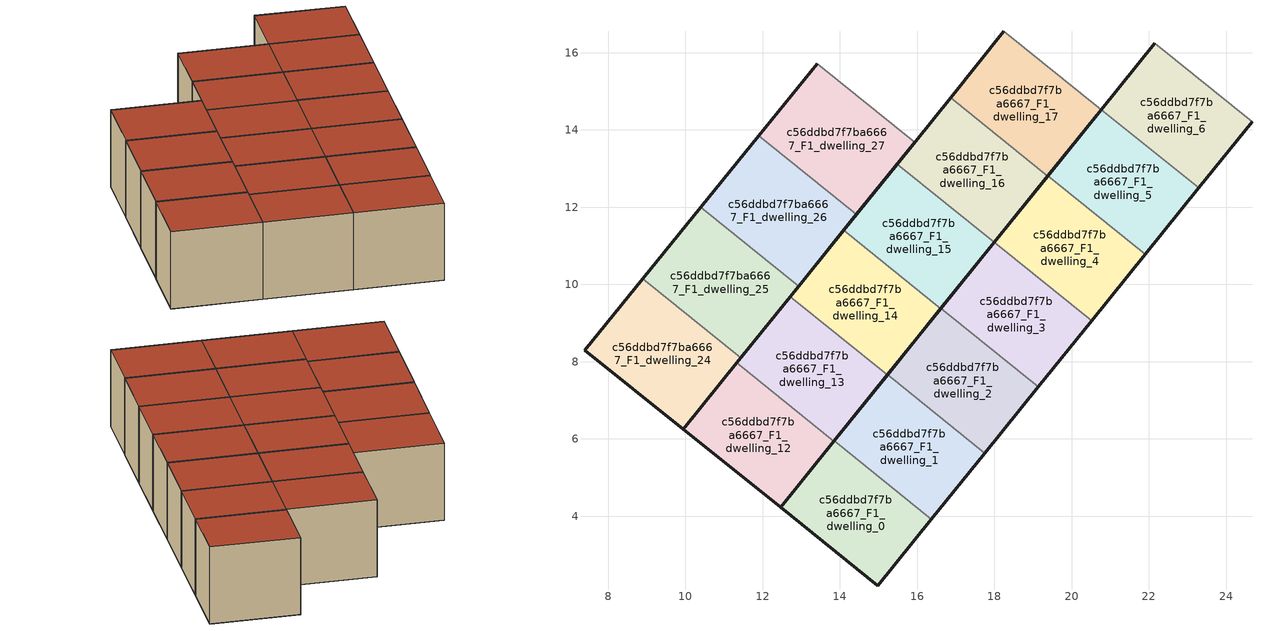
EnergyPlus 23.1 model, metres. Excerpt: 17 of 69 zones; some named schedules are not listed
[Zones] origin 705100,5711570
c56ddbd7f7ba6667_F1_dwelling_0
 floor to c56ddbd7f7ba6667_F0_dwelling_0 (EU_floor_Construction): 14.98,2.2 16.37,3.92 13.85,5.95 12.46,4.23 z3
 wall outside (EU_wall_Construction): 16.37,3.92 14.98,2.2 12.46,4.23 13.85,5.95 z3:6
 wall to c56ddbd7f7ba6667_F1_dwelling_1 (EU_wall_Construction): 13.85,5.95 16.37,3.92 z3:6
 roof outside (EU_roof_Construction): 16.37,3.92 14.98,2.2 12.46,4.23 13.85,5.95 z6
c56ddbd7f7ba6667_F1_dwelling_1
 floor to c56ddbd7f7ba6667_F0_dwelling_1 (EU_floor_Construction): 16.37,3.92 17.75,5.63 15.23,7.66 13.85,5.95 z3
 wall outside (EU_wall_Construction): 17.75,5.63 16.37,3.92 / 13.85,5.95 15.23,7.66 z3:6
 wall to c56ddbd7f7ba6667_F1_dwelling_2 (EU_wall_Construction): 15.23,7.66 17.75,5.63 z3:6
 roof outside (EU_roof_Construction): 17.75,5.63 16.37,3.92 13.85,5.95 15.23,7.66 z6
c56ddbd7f7ba6667_F1_dwelling_12
 floor to c56ddbd7f7ba6667_F0_dwelling_12 (EU_floor_Construction): 12.46,4.23 13.84,5.94 11.33,7.97 9.94,6.25 z3
 wall outside (EU_wall_Construction): 13.84,5.94 12.46,4.23 9.94,6.25 11.33,7.97 z3:6
 wall to c56ddbd7f7ba6667_F1_dwelling_13 (EU_wall_Construction): 11.33,7.97 13.84,5.94 z3:6
 roof outside (EU_roof_Construction): 13.84,5.94 12.46,4.23 9.94,6.25 11.33,7.97 z6
c56ddbd7f7ba6667_F1_dwelling_13
 floor to c56ddbd7f7ba6667_F0_dwelling_13 (EU_floor_Construction): 13.84,5.94 15.23,7.66 12.71,9.69 11.33,7.97 z3
 wall outside (EU_wall_Construction): 15.23,7.66 13.84,5.94 / 11.33,7.97 12.71,9.69 z3:6
 wall to c56ddbd7f7ba6667_F1_dwelling_14 (EU_wall_Construction): 12.71,9.69 15.23,7.66 z3:6
 roof outside (EU_roof_Construction): 15.23,7.66 13.84,5.94 11.33,7.97 12.71,9.69 z6
c56ddbd7f7ba6667_F1_dwelling_14
 floor to c56ddbd7f7ba6667_F0_dwelling_14 (EU_floor_Construction): 15.23,7.66 16.61,9.37 14.1,11.4 12.71,9.69 z3
 wall outside (EU_wall_Construction): 16.61,9.37 15.23,7.66 / 12.71,9.69 14.1,11.4 z3:6
 wall to c56ddbd7f7ba6667_F1_dwelling_15 (EU_wall_Construction): 14.1,11.4 16.61,9.37 z3:6
 roof outside (EU_roof_Construction): 16.61,9.37 15.23,7.66 12.71,9.69 14.1,11.4 z6
c56ddbd7f7ba6667_F1_dwelling_15
 floor to c56ddbd7f7ba6667_F0_dwelling_15 (EU_floor_Construction): 16.61,9.37 18,11.09 15.48,13.12 14.1,11.4 z3
 wall outside (EU_wall_Construction): 18,11.09 16.61,9.37 / 14.1,11.4 15.48,13.12 z3:6
 wall to c56ddbd7f7ba6667_F1_dwelling_16 (EU_wall_Construction): 15.48,13.12 18,11.09 z3:6
 roof outside (EU_roof_Construction): 18,11.09 16.61,9.37 14.1,11.4 15.48,13.12 z6
c56ddbd7f7ba6667_F1_dwelling_16
 floor to c56ddbd7f7ba6667_F0_dwelling_16 (EU_floor_Construction): 18,11.09 19.38,12.81 16.87,14.83 15.48,13.12 z3
 wall outside (EU_wall_Construction): 19.38,12.81 18,11.09 / 15.48,13.12 16.87,14.83 z3:6
 wall to c56ddbd7f7ba6667_F1_dwelling_17 (EU_wall_Construction): 16.87,14.83 19.38,12.81 z3:6
 roof outside (EU_roof_Construction): 19.38,12.81 18,11.09 15.48,13.12 16.87,14.83 z6
c56ddbd7f7ba6667_F1_dwelling_17
 floor to c56ddbd7f7ba6667_F0_dwelling_17 (EU_floor_Construction): 19.38,12.81 20.77,14.52 18.25,16.55 16.87,14.83 z3
 wall outside (EU_wall_Construction): 20.77,14.52 19.38,12.81 / 16.87,14.83 18.25,16.55 z3:6
 wall to c56ddbd7f7ba6667_F1_dwelling_18 (EU_wall_Construction): 18.25,16.55 20.77,14.52 z3:6
 roof outside (EU_roof_Construction): 20.77,14.52 19.38,12.81 16.87,14.83 18.25,16.55 z6
c56ddbd7f7ba6667_F1_dwelling_2
 floor to c56ddbd7f7ba6667_F0_dwelling_2 (EU_floor_Construction): 17.75,5.63 19.14,7.35 16.62,9.38 15.23,7.66 z3
 wall outside (EU_wall_Construction): 19.14,7.35 17.75,5.63 / 15.23,7.66 16.62,9.38 z3:6
 wall to c56ddbd7f7ba6667_F1_dwelling_3 (EU_wall_Construction): 16.62,9.38 19.14,7.35 z3:6
 roof outside (EU_roof_Construction): 19.14,7.35 17.75,5.63 15.23,7.66 16.62,9.38 z6
c56ddbd7f7ba6667_F1_dwelling_24
 floor to c56ddbd7f7ba6667_F0_dwelling_24 (EU_floor_Construction): 9.94,6.25 11.43,8.1 8.89,10.15 7.39,8.3 z3
 wall outside (EU_wall_Construction): 11.43,8.1 9.94,6.25 7.39,8.3 8.89,10.15 z3:6
 wall to c56ddbd7f7ba6667_F1_dwelling_25 (EU_wall_Construction): 8.89,10.15 11.43,8.1 z3:6
 roof outside (EU_roof_Construction): 11.43,8.1 9.94,6.25 7.39,8.3 8.89,10.15 z6
c56ddbd7f7ba6667_F1_dwelling_25
 floor to c56ddbd7f7ba6667_F0_dwelling_25 (EU_floor_Construction): 11.43,8.1 12.93,9.95 10.39,12 8.89,10.15 z3
 wall outside (EU_wall_Construction): 12.93,9.95 11.43,8.1 / 8.89,10.15 10.39,12 z3:6
 wall to c56ddbd7f7ba6667_F1_dwelling_26 (EU_wall_Construction): 10.39,12 12.93,9.95 z3:6
 roof outside (EU_roof_Construction): 12.93,9.95 11.43,8.1 8.89,10.15 10.39,12 z6
c56ddbd7f7ba6667_F1_dwelling_26
 floor to c56ddbd7f7ba6667_F0_dwelling_26 (EU_floor_Construction): 12.93,9.95 14.43,11.82 11.9,13.85 10.39,12 z3
 wall outside (EU_wall_Construction): 14.43,11.82 12.93,9.95 / 10.39,12 11.9,13.85 z3:6
 wall to c56ddbd7f7ba6667_F1_dwelling_27 (EU_wall_Construction): 11.9,13.85 14.43,11.82 z3:6
 roof outside (EU_roof_Construction): 14.43,11.82 12.93,9.95 10.39,12 11.9,13.85 z6
c56ddbd7f7ba6667_F1_dwelling_27
 floor to c56ddbd7f7ba6667_F0_dwelling_27 (EU_floor_Construction): 14.43,11.82 15.94,13.68 13.42,15.71 11.9,13.85 z3
 wall outside (EU_wall_Construction): 15.94,13.68 14.43,11.82 / 11.9,13.85 13.42,15.71 z3:6
 wall to c56ddbd7f7ba6667_F1_dwelling_28 (EU_wall_Construction): 13.42,15.71 15.94,13.68 z3:6
 roof outside (EU_roof_Construction): 15.94,13.68 14.43,11.82 11.9,13.85 13.42,15.71 z6
c56ddbd7f7ba6667_F1_dwelling_3
 floor to c56ddbd7f7ba6667_F0_dwelling_3 (EU_floor_Construction): 19.14,7.35 20.52,9.07 18,11.1 16.62,9.38 z3
 wall outside (EU_wall_Construction): 20.52,9.07 19.14,7.35 / 16.62,9.38 18,11.1 z3:6
 wall to c56ddbd7f7ba6667_F1_dwelling_4 (EU_wall_Construction): 18,11.1 20.52,9.07 z3:6
 roof outside (EU_roof_Construction): 20.52,9.07 19.14,7.35 16.62,9.38 18,11.1 z6
c56ddbd7f7ba6667_F1_dwelling_4
 floor to c56ddbd7f7ba6667_F0_dwelling_4 (EU_floor_Construction): 20.52,9.07 21.9,10.78 19.39,12.81 18,11.1 z3
 wall outside (EU_wall_Construction): 21.9,10.78 20.52,9.07 / 18,11.1 19.39,12.81 z3:6
 wall to c56ddbd7f7ba6667_F1_dwelling_5 (EU_wall_Construction): 19.39,12.81 21.9,10.78 z3:6
 roof outside (EU_roof_Construction): 21.9,10.78 20.52,9.07 18,11.1 19.39,12.81 z6
c56ddbd7f7ba6667_F1_dwelling_5
 floor to c56ddbd7f7ba6667_F0_dwelling_5 (EU_floor_Construction): 21.9,10.78 23.29,12.5 20.77,14.53 19.39,12.81 z3
 wall outside (EU_wall_Construction): 23.29,12.5 21.9,10.78 / 19.39,12.81 20.77,14.53 z3:6
 wall to c56ddbd7f7ba6667_F1_dwelling_6 (EU_wall_Construction): 20.77,14.53 23.29,12.5 z3:6
 roof outside (EU_roof_Construction): 23.29,12.5 21.9,10.78 19.39,12.81 20.77,14.53 z6
c56ddbd7f7ba6667_F1_dwelling_6
 floor to c56ddbd7f7ba6667_F0_dwelling_6 (EU_floor_Construction): 23.29,12.5 24.67,14.21 22.16,16.24 20.77,14.53 z3
 wall outside (EU_wall_Construction): 24.67,14.21 23.29,12.5 / 20.77,14.53 22.16,16.24 z3:6
 wall to c56ddbd7f7ba6667_F1_dwelling_7 (EU_wall_Construction): 22.16,16.24 24.67,14.21 z3:6
 roof outside (EU_roof_Construction): 24.67,14.21 23.29,12.5 20.77,14.53 22.16,16.24 z6
[Building]
EU S2 Campaign: North Axis=0; Terrain=City; Solar Distribution=FullExterior
[Site:Location]
London: Latitude=51.5; Longitude=-0.5; Time Zone=0; Elevation=25
[SizingPeriod:WeatherFileDays]
AnnualSizingPeriod: Begin Month=1; Begin Day of Month=1; End Month=12; End Day of Month=31; Day of Week for Start Day=Monday; Use Weather File Daylight Saving Period=No; Use Weather File Rain and Snow Indicators=No
[MATERIAL]
EU_InternalMass_Material: Roughness=MediumRough; Thickness=0.1; Conductivity=1; Density=1800; Specific Heat=900; Thermal Absorptance=0.9; Solar Absorptance=0.7; Visible Absorptance=0.7
[MATERIAL:NOMASS] Roughness=MediumRough; Thermal Absorptance=0.9; Solar Absorptance=0.7; Visible Absorptance=0.7
Name | Thermal Resistance
EU_wall_NoMass | 0.635353
EU_roof_NoMass | 0.675062
EU_floor_NoMass | 1.96382
[CONSTRUCTION]
EU_wall_Construction: EU_wall_NoMass
EU_roof_Construction: EU_roof_NoMass
EU_floor_Construction: EU_floor_NoMass
EU_InternalMass_Construction: EU_InternalMass_Material
[ZONE] Type=1; Multiplier=1; Ceiling Height=autocalculate; Floor Area=autocalculate; Part of Total Floor Area=Yes
Name | Volume
c56ddbd7f7ba6667_F1_dwelling_0; c56ddbd7f7ba6667_F1_dwelling_5; c56ddbd7f7ba6667_F1_dwelling_6 | 21.386
c56ddbd7f7ba6667_F1_dwelling_1; c56ddbd7f7ba6667_F1_dwelling_4 | 21.3867
c56ddbd7f7ba6667_F1_dwelling_12 | 21.3772
c56ddbd7f7ba6667_F1_dwelling_13 | 21.3896
c56ddbd7f7ba6667_F1_dwelling_14; c56ddbd7f7ba6667_F1_dwelling_16 | 21.3823
c56ddbd7f7ba6667_F1_dwelling_15 | 21.3875
c56ddbd7f7ba6667_F1_dwelling_17 | 21.3757
c56ddbd7f7ba6667_F1_dwelling_2; c56ddbd7f7ba6667_F1_dwelling_3 | 21.3889
c56ddbd7f7ba6667_F1_dwelling_24 | 23.3298
c56ddbd7f7ba6667_F1_dwelling_25 | 23.3306
c56ddbd7f7ba6667_F1_dwelling_26 | 23.3276
c56ddbd7f7ba6667_F1_dwelling_27 | 23.3357
[INTERNALMASS] Construction=EU_InternalMass_Construction
Name | Zone or ZoneList | Surface Area
c56ddbd7f7ba6667_F1_dwelling_0_EU_InternalMass | c56ddbd7f7ba6667_F1_dwelling_0 | 7.77684
c56ddbd7f7ba6667_F1_dwelling_1_EU_InternalMass | c56ddbd7f7ba6667_F1_dwelling_1 | 7.7772
c56ddbd7f7ba6667_F1_dwelling_2_EU_InternalMass | c56ddbd7f7ba6667_F1_dwelling_2 | 7.77525
c56ddbd7f7ba6667_F1_dwelling_3_EU_InternalMass | c56ddbd7f7ba6667_F1_dwelling_3 | 7.77575
c56ddbd7f7ba6667_F1_dwelling_4_EU_InternalMass | c56ddbd7f7ba6667_F1_dwelling_4 | 7.77771
c56ddbd7f7ba6667_F1_dwelling_5_EU_InternalMass | c56ddbd7f7ba6667_F1_dwelling_5 | 7.7772
c56ddbd7f7ba6667_F1_dwelling_6_EU_InternalMass | c56ddbd7f7ba6667_F1_dwelling_6 | 7.77525
c56ddbd7f7ba6667_F1_dwelling_12_EU_InternalMass | c56ddbd7f7ba6667_F1_dwelling_12 | 7.77575
c56ddbd7f7ba6667_F1_dwelling_13_EU_InternalMass | c56ddbd7f7ba6667_F1_dwelling_13 | 7.77755
c56ddbd7f7ba6667_F1_dwelling_14_EU_InternalMass | c56ddbd7f7ba6667_F1_dwelling_14 | 7.77575
c56ddbd7f7ba6667_F1_dwelling_15_EU_InternalMass | c56ddbd7f7ba6667_F1_dwelling_15 | 7.77525
c56ddbd7f7ba6667_F1_dwelling_16_EU_InternalMass | c56ddbd7f7ba6667_F1_dwelling_16 | 7.77575
c56ddbd7f7ba6667_F1_dwelling_17_EU_InternalMass | c56ddbd7f7ba6667_F1_dwelling_17 | 7.77755
c56ddbd7f7ba6667_F1_dwelling_24_EU_InternalMass | c56ddbd7f7ba6667_F1_dwelling_24 | 7.12659
c56ddbd7f7ba6667_F1_dwelling_25_EU_InternalMass | c56ddbd7f7ba6667_F1_dwelling_25 | 7.13101
c56ddbd7f7ba6667_F1_dwelling_26_EU_InternalMass | c56ddbd7f7ba6667_F1_dwelling_26 | 7.1262
c56ddbd7f7ba6667_F1_dwelling_27_EU_InternalMass | c56ddbd7f7ba6667_F1_dwelling_27 | 7.1304
[OTHEREQUIPMENT] Fuel Type=Electricity; Design Level Calculation Method=Watts/Area; Power per Zone Floor Area=1; Fraction Latent=0; Fraction Radiant=0; Fraction Lost=0; Carbon Dioxide Generation Rate=0; EndUse Subcategory=EU_Step8_InternalGains
Name | Zone or ZoneList or Space or SpaceList | Schedule
EU_Step8_InternalGain_c56ddbd7f7ba6667_F1_dwelling_0_f000 | c56ddbd7f7ba6667_F1_dwelling_0 | EU_Step8_GainSchedule_c56ddbd7f7ba6667_F1_dwelling_0_f000
EU_Step8_InternalGain_c56ddbd7f7ba6667_F1_dwelling_1_f000 | c56ddbd7f7ba6667_F1_dwelling_1 | EU_Step8_GainSchedule_c56ddbd7f7ba6667_F1_dwelling_1_f000
EU_Step8_InternalGain_c56ddbd7f7ba6667_F1_dwelling_2_f000 | c56ddbd7f7ba6667_F1_dwelling_2 | EU_Step8_GainSchedule_c56ddbd7f7ba6667_F1_dwelling_2_f000
EU_Step8_InternalGain_c56ddbd7f7ba6667_F1_dwelling_3_f000 | c56ddbd7f7ba6667_F1_dwelling_3 | EU_Step8_GainSchedule_c56ddbd7f7ba6667_F1_dwelling_3_f000
EU_Step8_InternalGain_c56ddbd7f7ba6667_F1_dwelling_4_f000 | c56ddbd7f7ba6667_F1_dwelling_4 | EU_Step8_GainSchedule_c56ddbd7f7ba6667_F1_dwelling_4_f000
EU_Step8_InternalGain_c56ddbd7f7ba6667_F1_dwelling_5_f000 | c56ddbd7f7ba6667_F1_dwelling_5 | EU_Step8_GainSchedule_c56ddbd7f7ba6667_F1_dwelling_5_f000
EU_Step8_InternalGain_c56ddbd7f7ba6667_F1_dwelling_6_f000 | c56ddbd7f7ba6667_F1_dwelling_6 | EU_Step8_GainSchedule_c56ddbd7f7ba6667_F1_dwelling_6_f000
EU_Step8_InternalGain_c56ddbd7f7ba6667_F1_dwelling_12_f000 | c56ddbd7f7ba6667_F1_dwelling_12 | EU_Step8_GainSchedule_c56ddbd7f7ba6667_F1_dwelling_12_f000
EU_Step8_InternalGain_c56ddbd7f7ba6667_F1_dwelling_13_f000 | c56ddbd7f7ba6667_F1_dwelling_13 | EU_Step8_GainSchedule_c56ddbd7f7ba6667_F1_dwelling_13_f000
EU_Step8_InternalGain_c56ddbd7f7ba6667_F1_dwelling_14_f000 | c56ddbd7f7ba6667_F1_dwelling_14 | EU_Step8_GainSchedule_c56ddbd7f7ba6667_F1_dwelling_14_f000
EU_Step8_InternalGain_c56ddbd7f7ba6667_F1_dwelling_15_f000 | c56ddbd7f7ba6667_F1_dwelling_15 | EU_Step8_GainSchedule_c56ddbd7f7ba6667_F1_dwelling_15_f000
EU_Step8_InternalGain_c56ddbd7f7ba6667_F1_dwelling_16_f000 | c56ddbd7f7ba6667_F1_dwelling_16 | EU_Step8_GainSchedule_c56ddbd7f7ba6667_F1_dwelling_16_f000
EU_Step8_InternalGain_c56ddbd7f7ba6667_F1_dwelling_17_f000 | c56ddbd7f7ba6667_F1_dwelling_17 | EU_Step8_GainSchedule_c56ddbd7f7ba6667_F1_dwelling_17_f000
EU_Step8_InternalGain_c56ddbd7f7ba6667_F1_dwelling_24_f000 | c56ddbd7f7ba6667_F1_dwelling_24 | EU_Step8_GainSchedule_c56ddbd7f7ba6667_F1_dwelling_24_f000
EU_Step8_InternalGain_c56ddbd7f7ba6667_F1_dwelling_25_f000 | c56ddbd7f7ba6667_F1_dwelling_25 | EU_Step8_GainSchedule_c56ddbd7f7ba6667_F1_dwelling_25_f000
EU_Step8_InternalGain_c56ddbd7f7ba6667_F1_dwelling_26_f000 | c56ddbd7f7ba6667_F1_dwelling_26 | EU_Step8_GainSchedule_c56ddbd7f7ba6667_F1_dwelling_26_f000
EU_Step8_InternalGain_c56ddbd7f7ba6667_F1_dwelling_27_f000 | c56ddbd7f7ba6667_F1_dwelling_27 | EU_Step8_GainSchedule_c56ddbd7f7ba6667_F1_dwelling_27_f000
[ZONEVENTILATION:DESIGNFLOWRATE] Schedule=EU_AlwaysOn; Design Flow Rate Calculation Method=AirChanges/Hour; Air Changes per Hour=0.555504; Ventilation Type=Natural; Fan Pressure Rise=0; Fan Total Efficiency=1; Constant Term Coefficient=1; Temperature Term Coefficient=0; Velocity Term Coefficient=0; Velocity Squared Term Coefficient=0; Minimum Indoor Temperature=-100; Maximum Indoor Temperature=100; Delta Temperature=-100; Minimum Outdoor Temperature=-100; Maximum Outdoor Temperature=100; Maximum Wind Speed=40
Name | Zone or ZoneList or Space or SpaceList
EU_ConstantAir_c56ddbd7f7ba6667_F1_dwelling_0 | c56ddbd7f7ba6667_F1_dwelling_0
EU_ConstantAir_c56ddbd7f7ba6667_F1_dwelling_1 | c56ddbd7f7ba6667_F1_dwelling_1
EU_ConstantAir_c56ddbd7f7ba6667_F1_dwelling_2 | c56ddbd7f7ba6667_F1_dwelling_2
EU_ConstantAir_c56ddbd7f7ba6667_F1_dwelling_3 | c56ddbd7f7ba6667_F1_dwelling_3
EU_ConstantAir_c56ddbd7f7ba6667_F1_dwelling_4 | c56ddbd7f7ba6667_F1_dwelling_4
EU_ConstantAir_c56ddbd7f7ba6667_F1_dwelling_5 | c56ddbd7f7ba6667_F1_dwelling_5
EU_ConstantAir_c56ddbd7f7ba6667_F1_dwelling_6 | c56ddbd7f7ba6667_F1_dwelling_6
EU_ConstantAir_c56ddbd7f7ba6667_F1_dwelling_12 | c56ddbd7f7ba6667_F1_dwelling_12
EU_ConstantAir_c56ddbd7f7ba6667_F1_dwelling_13 | c56ddbd7f7ba6667_F1_dwelling_13
EU_ConstantAir_c56ddbd7f7ba6667_F1_dwelling_14 | c56ddbd7f7ba6667_F1_dwelling_14
EU_ConstantAir_c56ddbd7f7ba6667_F1_dwelling_15 | c56ddbd7f7ba6667_F1_dwelling_15
EU_ConstantAir_c56ddbd7f7ba6667_F1_dwelling_16 | c56ddbd7f7ba6667_F1_dwelling_16
EU_ConstantAir_c56ddbd7f7ba6667_F1_dwelling_17 | c56ddbd7f7ba6667_F1_dwelling_17
EU_ConstantAir_c56ddbd7f7ba6667_F1_dwelling_24 | c56ddbd7f7ba6667_F1_dwelling_24
EU_ConstantAir_c56ddbd7f7ba6667_F1_dwelling_25 | c56ddbd7f7ba6667_F1_dwelling_25
EU_ConstantAir_c56ddbd7f7ba6667_F1_dwelling_26 | c56ddbd7f7ba6667_F1_dwelling_26
EU_ConstantAir_c56ddbd7f7ba6667_F1_dwelling_27 | c56ddbd7f7ba6667_F1_dwelling_27
[HVACTEMPLATE:ZONE:IDEALLOADSAIRSYSTEM] System Availability Schedule=EU_AlwaysOn; Maximum Heating Supply Air Temperature=50; Minimum Cooling Supply Air Temperature=13; Maximum Heating Supply Air Humidity Ratio=0.0156; Minimum Cooling Supply Air Humidity Ratio=0.0077; Heating Limit=NoLimit; Cooling Limit=NoLimit; Heating Availability Schedule=EU_AlwaysOn; Cooling Availability Schedule=EU_CoolingOff; Dehumidification Control Type=ConstantSensibleHeatRatio; Cooling Sensible Heat Ratio=0.7; Dehumidification Setpoint=60; Humidification Control Type=None; Humidification Setpoint=30; Outdoor Air Method=None; Outdoor Air Flow Rate per Person=0.00944; Outdoor Air Flow Rate per Zone Floor Area=0; Outdoor Air Flow Rate per Zone=0; Demand Controlled Ventilation Type=None; Outdoor Air Economizer Type=NoEconomizer; Heat Recovery Type=None; Sensible Heat Recovery Effectiveness=0.7; Latent Heat Recovery Effectiveness=0.65
Name | Template Thermostat
c56ddbd7f7ba6667_F1_dwelling_0 | EU_HeatOnly_c56ddbd7f7ba6667_F1_dwelling_0
c56ddbd7f7ba6667_F1_dwelling_1 | EU_HeatOnly_c56ddbd7f7ba6667_F1_dwelling_1
c56ddbd7f7ba6667_F1_dwelling_2 | EU_HeatOnly_c56ddbd7f7ba6667_F1_dwelling_2
c56ddbd7f7ba6667_F1_dwelling_3 | EU_HeatOnly_c56ddbd7f7ba6667_F1_dwelling_3
c56ddbd7f7ba6667_F1_dwelling_4 | EU_HeatOnly_c56ddbd7f7ba6667_F1_dwelling_4
c56ddbd7f7ba6667_F1_dwelling_5 | EU_HeatOnly_c56ddbd7f7ba6667_F1_dwelling_5
c56ddbd7f7ba6667_F1_dwelling_6 | EU_HeatOnly_c56ddbd7f7ba6667_F1_dwelling_6
c56ddbd7f7ba6667_F1_dwelling_12 | EU_HeatOnly_c56ddbd7f7ba6667_F1_dwelling_12
c56ddbd7f7ba6667_F1_dwelling_13 | EU_HeatOnly_c56ddbd7f7ba6667_F1_dwelling_13
c56ddbd7f7ba6667_F1_dwelling_14 | EU_HeatOnly_c56ddbd7f7ba6667_F1_dwelling_14
c56ddbd7f7ba6667_F1_dwelling_15 | EU_HeatOnly_c56ddbd7f7ba6667_F1_dwelling_15
c56ddbd7f7ba6667_F1_dwelling_16 | EU_HeatOnly_c56ddbd7f7ba6667_F1_dwelling_16
c56ddbd7f7ba6667_F1_dwelling_17 | EU_HeatOnly_c56ddbd7f7ba6667_F1_dwelling_17
c56ddbd7f7ba6667_F1_dwelling_24 | EU_HeatOnly_c56ddbd7f7ba6667_F1_dwelling_24
c56ddbd7f7ba6667_F1_dwelling_25 | EU_HeatOnly_c56ddbd7f7ba6667_F1_dwelling_25
c56ddbd7f7ba6667_F1_dwelling_26 | EU_HeatOnly_c56ddbd7f7ba6667_F1_dwelling_26
c56ddbd7f7ba6667_F1_dwelling_27 | EU_HeatOnly_c56ddbd7f7ba6667_F1_dwelling_27
[SIZING:ZONE] Zone Cooling Design Supply Air Temperature Input Method=SupplyAirTemperature; Zone Cooling Design Supply Air Temperature=13; Zone Heating Design Supply Air Temperature Input Method=SupplyAirTemperature; Zone Heating Design Supply Air Temperature=50; Zone Cooling Design Supply Air Humidity Ratio=0.008; Zone Heating Design Supply Air Humidity Ratio=0.008; Cooling Design Air Flow Method=DesignDay; Cooling Design Air Flow Rate=0; Cooling Minimum Air Flow per Zone Floor Area=0.000762; Cooling Minimum Air Flow=0; Cooling Minimum Air Flow Fraction=0.2; Heating Design Air Flow Method=DesignDay; Heating Design Air Flow Rate=0; Heating Maximum Air Flow per Zone Floor Area=0.002032; Heating Maximum Air Flow=0.141576; Heating Maximum Air Flow Fraction=0.3; Account for Dedicated Outdoor Air System=No; Dedicated Outdoor Air System Control Strategy=NeutralSupplyAir; Dedicated Outdoor Air Low Setpoint Temperature for Design=autosize; Dedicated Outdoor Air High Setpoint Temperature for Design=autosize; Zone Load Sizing Method=Sensible Load Only No Latent Load; Zone Latent Cooling Design Supply Air Humidity Ratio Input Method=HumidityRatioDifference; Zone Cooling Design Supply Air Humidity Ratio Difference=0.005; Zone Latent Heating Design Supply Air Humidity Ratio Input Method=HumidityRatioDifference; Zone Humidification Design Supply Air Humidity Ratio Difference=0.005
c56ddbd7f7ba6667_F1_dwelling_0; c56ddbd7f7ba6667_F1_dwelling_1; c56ddbd7f7ba6667_F1_dwelling_2; c56ddbd7f7ba6667_F1_dwelling_3; c56ddbd7f7ba6667_F1_dwelling_4; c56ddbd7f7ba6667_F1_dwelling_5; c56ddbd7f7ba6667_F1_dwelling_6; c56ddbd7f7ba6667_F1_dwelling_12; c56ddbd7f7ba6667_F1_dwelling_13; c56ddbd7f7ba6667_F1_dwelling_14; c56ddbd7f7ba6667_F1_dwelling_15; c56ddbd7f7ba6667_F1_dwelling_16; c56ddbd7f7ba6667_F1_dwelling_17; c56ddbd7f7ba6667_F1_dwelling_24; c56ddbd7f7ba6667_F1_dwelling_25; c56ddbd7f7ba6667_F1_dwelling_26; c56ddbd7f7ba6667_F1_dwelling_27
